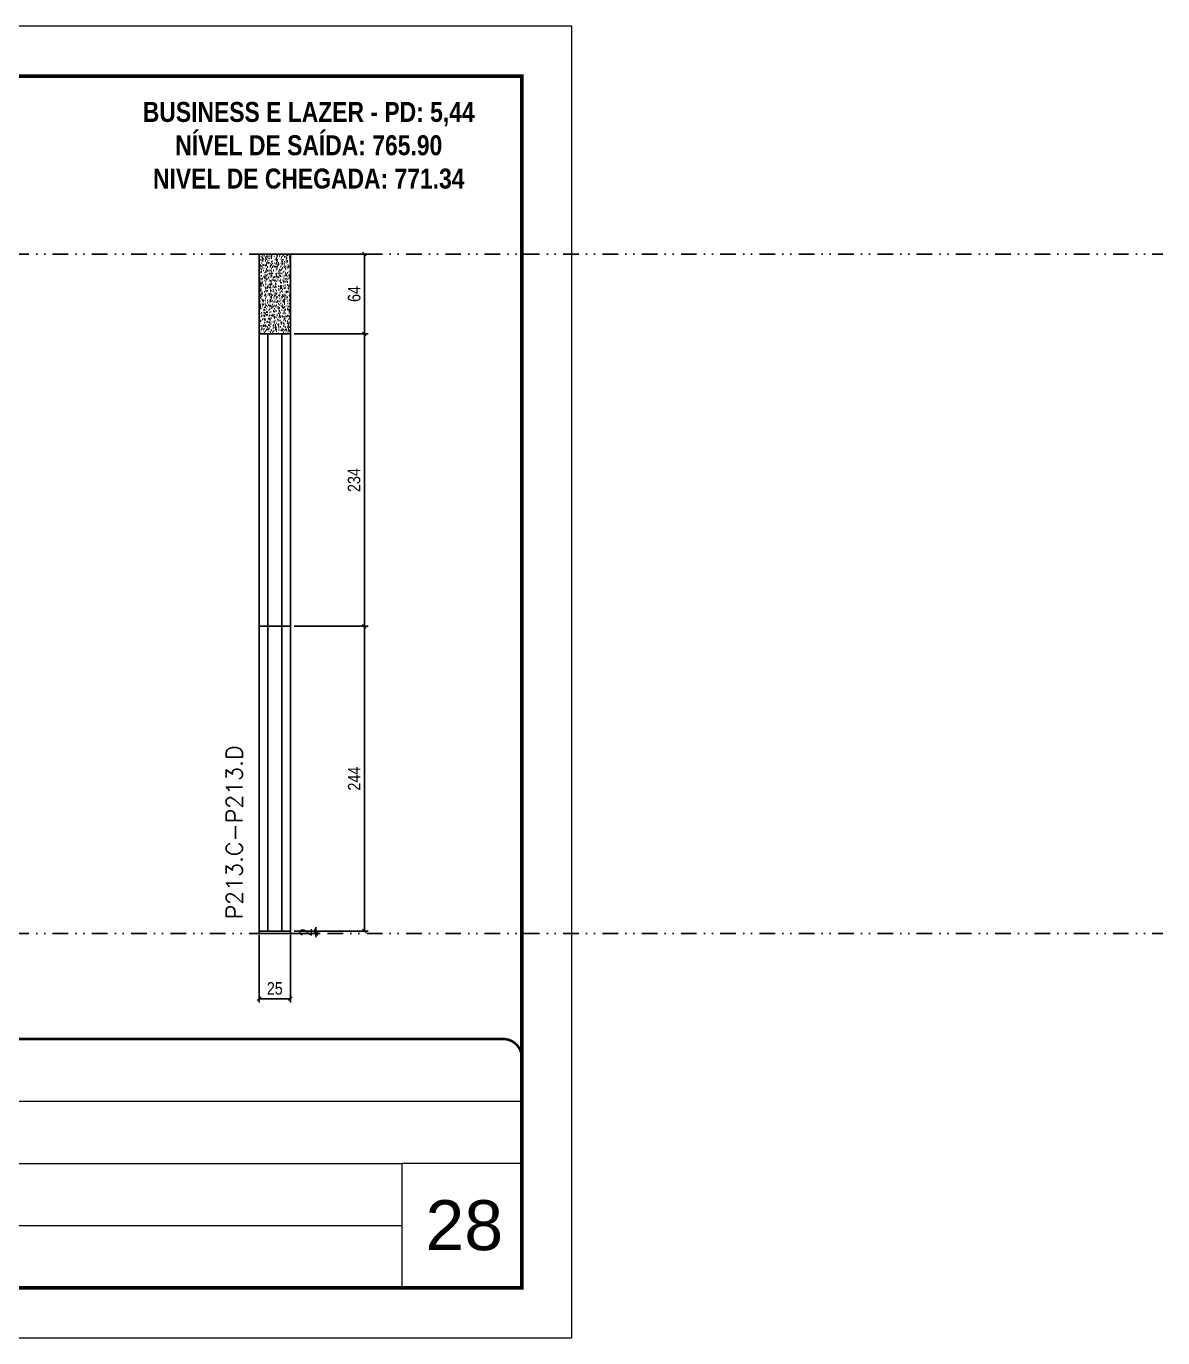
# Model space of a CAD drawing. Extents: x 13379 to 23315, y 867 to 16997.
# Drawn here: x 20203 to 21113, y 8907 to 9957 of the extents above; entities that cross this region are included whole.
import ezdxf

# ---------------------------------------------------------------- set-up
doc = ezdxf.new("R2010")
doc.units = 0
for name, pattern in [('CONTINUO', [0]), ('DASHED', [0.75, 0.5, -0.25]), ('DIVIDE2', [0.625, 0.25, -0.125, 0, -0.125, 0, -0.125])]:
    doc.linetypes.add(name, pattern=pattern)
for name, color, linetype, lineweight in [('CARIMBO', 255, 'Continuous', 9), ('Folhas', 255, 'Continuous', 9), ('SARRAFO DE PRESSAO', 251, 'DASHED', 9), ('Texto Seção', 7, 'Continuous', 15)]:
    doc.layers.add(name, color=color, linetype=linetype, lineweight=lineweight)
for name, color, linetype in [('COTA', 241, 'Continuous'), ('NOMENCLATURA', 7, 'Continuous'), ('Nível', 160, 'Continuous'), ('Painéis', 200, 'Continuous'), ('SARR_2.2x7', 40, 'Continuous')]:
    doc.layers.add(name, color=color, linetype=linetype)
doc.styles.add('ARIAL', font='arial.ttf')
doc.styles.add('COTA TECNICA', font='techl___.ttf', dxfattribs={"height": 10})
doc.styles.add('COTA TECNICA-50', font='techl___.ttf', dxfattribs={"height": 10})
doc.styles.add('REGUA-120', font='ROMANS.shx', dxfattribs={"height": 15})
doc.styles.add('ROMANC', font='techb___.ttf', dxfattribs={"height": 2.5})
doc.styles.add('Tecnologia', font='')
doc.styles.get('Tecnologia').set_extended_font_data('Forgotten Futurist')
doc.dimstyles.new('COTA PAINEL-50', dxfattribs={"dimtxt": 10, "dimasz": 3, "dimexe": 3, "dimexo": 3, "dimgap": 3, "dimtad": 1, "dimdec": 1, "dimzin": 12, "dimdsep": 46, "dimtxsty": 'COTA TECNICA-50', "dimblk1": 'OBLIQUE', "dimblk2": 'OBLIQUE', "dimsah": 1, "dimcen": 0.9, "dimclrd": 4, "dimclre": 4, "dimclrt": 240, "dimadec": 1, "dimazin": 3, "dimtfac": 1, "dimtdec": 1, "dimtmove": 0, "dimatfit": 3, "dimfxl": 1, "dimtolj": 1, "dimtzin": 12, "dimarcsym": 0})
doc.dimstyles.new('PAINEL', dxfattribs={"dimtxt": 10, "dimasz": 3, "dimexe": 3, "dimexo": 3, "dimgap": 3, "dimtad": 1, "dimdec": 1, "dimzin": 12, "dimdsep": 46, "dimtxsty": 'COTA TECNICA', "dimblk1": 'OBLIQUE', "dimblk2": 'OBLIQUE', "dimsah": 1, "dimcen": 0.9, "dimclrd": 4, "dimclre": 4, "dimclrt": 240, "dimadec": 1, "dimazin": 3, "dimtfac": 1, "dimtdec": 1, "dimtmove": 0, "dimatfit": 3, "dimfxl": 1, "dimtolj": 1, "dimtzin": 12, "dimarcsym": 0})

# ---------------------------------------------------------------- blocks, each defined once
blk = doc.blocks.new('9999999999')
at = {"color": 30, "linetype": 'CONTINUO'}
for p, q in [((98564.6, 34230.2), (98564.6, 34429.4)), ((98564.6, 34379.6), (99584, 34379.6)), ((98564.6, 34329.8), (99488, 34329.8)), ((99584, 34329.8), (99488, 34329.8)), ((99488, 34329.8), (99488, 34230.2)), ((98564.6, 34280), (99488, 34280))]:
    blk.add_line(p, q, dxfattribs=at)
at = {"color": 30, "linetype": 'CONTINUO', "const_width": 2}
blk.add_lwpolyline([(99584, 34230.2), (99584, 34414.4, 0.414214), (99569, 34429.4), (98229, 34429.4, 0.414214), (98214, 34414.4), (98214, 34245.2, 0.414214), (98229, 34230.2), (99584, 34230.2)], format="xyb", dxfattribs=at)
at = {"layer": 'Folhas'}
blk.add_lwpolyline([(98139, 34190.2), (99624, 34190.2), (99624, 35240.2), (98139, 35240.2)], close=True, dxfattribs=at)
at = {"layer": 'Folhas', "color": 30, "const_width": 3}
blk.add_lwpolyline([(98214, 34230.2), (99584, 34230.2), (99584, 35200.2), (98214, 35200.2)], close=True, dxfattribs=at)
at = {"color": 7, "linetype": 'Continuous', "ltscale": 5, "style": 'ARIAL'}
for s, height, p in [('SCHWARTZ', 15.48, (98837.7, 34393.1)), ('GWT', 15.48, (98837.7, 34343.3)), ('BUSINESS CENTER E LAZER', 15.483, (98837.7, 34293.5)), ('NOVA SISTEMAS CONSTRUTIVOS', 11.059, (98263.2, 34267.2)), ('PILARES', 15.48, (98837.7, 34243.7))]:
    blk.add_text(s, height=height, dxfattribs=at).set_placement(p)
at = {"layer": 'Folhas', "color": 7, "style": 'Tecnologia', "width": 1.5}
for s, p in [('CLIENTE:', (98573.7, 34397.2)), ('OBRA:', (98573.7, 34347.3)), ('PAVIMENTO:', (98573.7, 34297.5)), ('PROJETO:', (98573.7, 34247.7))]:
    blk.add_text(s, height=14, dxfattribs=at).set_placement(p)
blk = doc.blocks.new('_Oblique')
at = {"color": 0, "linetype": 'ByBlock', "lineweight": -2}
blk.add_line((-0.5, -0.5), (0.5, 0.5), dxfattribs=at)
blk = doc.blocks.new('*D929')
at = {"layer": 'COTA', "color": 4, "lineweight": -2, "transparency": 16777216}
for p, q in [((20417.2, 9774.7), (20476.4, 9774.7)), ((20473.4, 9710.7), (20473.4, 9774.7)), ((20417.2, 9710.7), (20476.4, 9710.7))]:
    blk.add_line(p, q, dxfattribs=at)
at = {"layer": 'Defpoints', "color": 0, "transparency": 16777216}
for p in [(20414.2, 9774.7), (20473.4, 9774.7), (20414.2, 9710.7)]:
    blk.add_point(p, dxfattribs=at)
at = {"layer": 'COTA', "color": 4, "lineweight": -2, "transparency": 16777216, "xscale": 3, "yscale": 3, "zscale": 3}
for p, rotation in [((20473.4, 9774.7), 90), ((20473.4, 9710.7), 270)]:
    blk.add_blockref('_Oblique', p, dxfattribs=dict(at, rotation=rotation))
at = {"layer": 'COTA', "color": 240, "transparency": 16777216, "insert": (20465.3, 9742.7), "char_height": 10, "attachment_point": 5, "rotation": 90, "style": 'COTA TECNICA'}
blk.add_mtext('\\A1;64', dxfattribs=at)
blk = doc.blocks.new('*D930')
at = {"layer": 'COTA', "color": 4, "lineweight": -2, "transparency": 16777216}
for p, q in [((20389.2, 9229.7), (20389.2, 9175.5)), ((20414.2, 9229.7), (20414.2, 9175.5)), ((20389.2, 9178.5), (20414.2, 9178.5))]:
    blk.add_line(p, q, dxfattribs=at)
at = {"layer": 'Defpoints', "color": 0, "transparency": 16777216}
for p in [(20389.2, 9232.7), (20414.2, 9232.7), (20414.2, 9178.5)]:
    blk.add_point(p, dxfattribs=at)
at = {"layer": 'COTA', "color": 4, "lineweight": -2, "transparency": 16777216, "xscale": 3, "yscale": 3, "zscale": 3, "rotation": 180}
blk.add_blockref('_Oblique', (20389.2, 9178.5), dxfattribs=at)
at = {"layer": 'COTA', "color": 4, "lineweight": -2, "transparency": 16777216, "xscale": 3, "yscale": 3, "zscale": 3}
blk.add_blockref('_Oblique', (20414.2, 9178.5), dxfattribs=at)
at = {"layer": 'COTA', "color": 240, "transparency": 16777216, "insert": (20401.7, 9186.7), "char_height": 10, "attachment_point": 5, "style": 'COTA TECNICA'}
blk.add_mtext('\\A1;25', dxfattribs=at)
blk = doc.blocks.new('*D931')
at = {"layer": 'COTA', "color": 4, "lineweight": -2, "transparency": 16777216}
for p, q in [((20417.2, 9476.7), (20476.4, 9476.7)), ((20473.4, 9232.7), (20473.4, 9476.7)), ((20417.2, 9232.7), (20476.4, 9232.7))]:
    blk.add_line(p, q, dxfattribs=at)
at = {"layer": 'Defpoints', "color": 0, "transparency": 16777216}
for p in [(20414.2, 9476.7), (20473.4, 9476.7), (20414.2, 9232.7)]:
    blk.add_point(p, dxfattribs=at)
at = {"layer": 'COTA', "color": 4, "lineweight": -2, "transparency": 16777216, "xscale": 3, "yscale": 3, "zscale": 3}
for p, rotation in [((20473.4, 9476.7), 90), ((20473.4, 9232.7), 270)]:
    blk.add_blockref('_Oblique', p, dxfattribs=dict(at, rotation=rotation))
at = {"layer": 'COTA', "color": 240, "transparency": 16777216, "insert": (20465.3, 9354.7), "char_height": 10, "attachment_point": 5, "rotation": 90, "style": 'COTA TECNICA'}
blk.add_mtext('\\A1;244', dxfattribs=at)
blk = doc.blocks.new('*D932')
at = {"layer": 'COTA', "color": 4, "lineweight": -2, "transparency": 16777216}
for p, q in [((20417.2, 9232.7), (20437.6, 9232.7)), ((20417.2, 9230.7), (20437.6, 9230.7)), ((20434.6, 9232.7), (20434.6, 9235.7)), ((20434.6, 9230.7), (20434.6, 9232.7)), ((20434.6, 9230.7), (20434.6, 9227.7))]:
    blk.add_line(p, q, dxfattribs=at)
at = {"layer": 'Defpoints', "color": 0, "transparency": 16777216}
for p in [(20414.2, 9232.7), (20414.2, 9230.7), (20434.6, 9232.7)]:
    blk.add_point(p, dxfattribs=at)
at = {"layer": 'COTA', "color": 4, "lineweight": -2, "transparency": 16777216, "xscale": 3, "yscale": 3, "zscale": 3}
for p, rotation in [((20434.6, 9232.7), 270), ((20434.6, 9230.7), 90)]:
    blk.add_blockref('_Oblique', p, dxfattribs=dict(at, rotation=rotation))
at = {"layer": 'COTA', "color": 240, "transparency": 16777216, "insert": (20426.6, 9231.7), "char_height": 10, "attachment_point": 5, "rotation": 90, "style": 'COTA TECNICA-50'}
blk.add_mtext('\\A1;2', dxfattribs=at)
blk = doc.blocks.new('*D960')
at = {"layer": 'COTA', "color": 4, "lineweight": -2, "transparency": 16777216}
for p, q in [((20417.2, 9710.7), (20476.4, 9710.7)), ((20473.4, 9476.7), (20473.4, 9710.7)), ((20417.2, 9476.7), (20476.4, 9476.7))]:
    blk.add_line(p, q, dxfattribs=at)
at = {"layer": 'Defpoints', "color": 0, "transparency": 16777216}
for p in [(20414.2, 9710.7), (20473.4, 9710.7), (20414.2, 9476.7)]:
    blk.add_point(p, dxfattribs=at)
at = {"layer": 'COTA', "color": 4, "lineweight": -2, "transparency": 16777216, "xscale": 3, "yscale": 3, "zscale": 3}
for p, rotation in [((20473.4, 9710.7), 90), ((20473.4, 9476.7), 270)]:
    blk.add_blockref('_Oblique', p, dxfattribs=dict(at, rotation=rotation))
at = {"layer": 'COTA', "color": 240, "transparency": 16777216, "insert": (20465.2, 9593.7), "char_height": 10, "attachment_point": 5, "rotation": 90, "style": 'COTA TECNICA'}
blk.add_mtext('\\A1;234', dxfattribs=at)

msp = doc.modelspace()

# ---------------------------------------------------------------- hatches: boundary and pattern name
at = {"layer": 'COTA', "linetype": 'ByBlock'}
h = msp.add_hatch(dxfattribs=at)
h.set_pattern_fill('AR-CONC', color=256, scale=0.03)
h.set_pattern_definition([(50, (-111248.132, -23999.9937), (5.46554007, -0.47817257), [0.5715, -6.2865]), (355, (-111248.132, -23999.994), (-1.05730264, 5.73170536), [0.4572, -5.02921753]), (100.4514447, (-111247.6766, -24000.0336), (4.40823741, 5.25353256), [0.48570026, -5.34270734]), (46.1842, (-111248.132, -23998.47), (8.13237123, -1.26126984), [0.85725, -9.42975]), (96.6355576, (-111247.4544, -23998.575), (7.122124, 7.42278374), [0.7285507, -8.01406824]), (351.184151, (-111248.132, -23998.47), (7.122124, 7.42278374), [0.685799, -7.54379196]), (21, (-111247.37, -23998.8507), (4.54843174, -3.06795595), [0.5715, -6.2865]), (326, (-111247.37, -23998.851), (1.85406085, 5.52563898), [0.4572, -5.0292]), (71.451445, (-111246.991, -23999.1064), (6.40249258, 2.45768307), [0.48570026, -5.34269813]), (37.5, (-111248.1321, -23999.9937), (0.092658098, 2.536651166), [0, -4.96824, 0, -5.1054, 0, -5.04825]), (7.5, (-111248.132, -23999.9937), (2.004589875, 3.005417245), [0, -2.91084, 0, -4.85394, 0, -1.92405]), (327.5, (-111249.8314, -23999.9937), (4.067717855, -0.17186232), [0, -1.905, 0, -5.9436, 0, -7.8867]), (317.5, (-111250.5934, -23999.9937), (4.44387544, 0.76279473), [0, -2.4765, 0, -3.94716, 0, -5.6007])])
h.paths.add_polyline_path([(20414.24, 9710.72), (20414.24, 9774.72), (20389.24, 9774.72), (20389.24, 9710.72)])

# ---------------------------------------------------------------- linework, layer by layer
msp.add_lwpolyline([(20389.24, 9710.72), (20414.24, 9710.72), (20414.24, 9774.72), (20389.24, 9774.72)], close=True, dxfattribs=at)
at = {"layer": 'Nível', "color": 4, "linetype": 'DIVIDE2', "ltscale": 50}
for p, q in [((19154.5, 9774.72), (21112.79, 9774.72)), ((19154.5, 9230.72), (21112.79, 9230.72))]:
    msp.add_line(p, q, dxfattribs=at)
at = {"layer": 'Painéis'}
for points in [[(20389.24, 9476.72), (20414.24, 9476.72), (20414.24, 9710.72), (20389.24, 9710.72)], [(20389.24, 9232.72), (20414.24, 9232.72), (20414.24, 9476.72), (20389.24, 9476.72)], [(20389.24, 9232.72), (20414.24, 9232.72), (20414.24, 9230.72), (20389.24, 9230.72)]]:
    msp.add_lwpolyline(points, close=True, dxfattribs=at)
at = {"layer": 'SARR_2.2x7'}
for p, q in [((20396.24, 9476.72), (20396.24, 9710.72)), ((20407.24, 9476.72), (20407.24, 9710.72)), ((20396.24, 9476.72), (20396.24, 9232.72)), ((20407.24, 9476.72), (20407.24, 9232.72))]:
    msp.add_line(p, q, dxfattribs=at)

# ---------------------------------------------------------------- block references
at = {"layer": 'SARRAFO DE PRESSAO', "color": 6, "linetype": 'ByBlock'}
msp.add_blockref('9999999999', (-78984.48, -25283.14), dxfattribs=at)

# ---------------------------------------------------------------- texts
at = {"layer": 'CARIMBO', "style": 'ARIAL'}
msp.add_text('28', height=40, dxfattribs=at).set_placement((20522.36, 8977.21))
at = {"layer": 'NOMENCLATURA', "color": 2, "insert": (20428.88, 9923.13), "char_height": 16, "attachment_point": 2, "style": 'ROMANC'}
msp.add_mtext_dynamic_manual_height_columns('\\PBUSINESS E LAZER - PD: 5,44\\PNÍVEL DE SAÍDA: 765.90\\PNIVEL DE CHEGADA: 771.34', width=376.0554, gutter_width=1, heights=[0], dxfattribs=at)
at = {"layer": 'Texto Seção', "insert": (20375.76, 9241.97), "char_height": 13, "width": 285.3299, "attachment_point": 7, "rotation": 90, "style": 'REGUA-120'}
msp.add_mtext('P213.C-P213.D', dxfattribs=at)

# ---------------------------------------------------------------- dimensions: what is measured, and where the dimension line sits
at = {"layer": 'COTA'}
for base, p1, p2, picture, middle in [((20473.42, 9774.72), (20414.24, 9710.72), (20414.24, 9774.72), '*D929', (20465.32, 9742.72)), ((20473.42, 9476.72), (20414.24, 9232.72), (20414.24, 9476.72), '*D931', (20465.34, 9354.72))]:
    dim = msp.add_linear_dim(base=base, p1=p1, p2=p2, angle=90, dimstyle='PAINEL', override={"dimarcsym": 2}, dxfattribs=at)
    dim.commit()
    dim.dimension.update_dxf_attribs({"geometry": picture, "text_midpoint": middle})
dim = msp.add_linear_dim(base=(20473.42, 9710.72), p1=(20414.24, 9476.72), p2=(20414.24, 9710.72), angle=90, dimstyle='PAINEL', dxfattribs=at)
dim.commit()
dim.dimension.update_dxf_attribs({"geometry": '*D960', "text_midpoint": (20465.2, 9593.72)})
dim = msp.add_linear_dim(base=(20414.24, 9178.54), p1=(20389.24, 9232.72), p2=(20414.24, 9232.72), dimstyle='PAINEL', override={"dimarcsym": 2}, dxfattribs=at)
dim.commit()
dim.dimension.update_dxf_attribs({"geometry": '*D930', "text_midpoint": (20401.74, 9186.65)})
dim = msp.add_linear_dim(base=(20434.58, 9232.72), p1=(20414.24, 9230.72), p2=(20414.24, 9232.72), angle=90, dimstyle='COTA PAINEL-50', dxfattribs=at)
dim.commit()
dim.dimension.update_dxf_attribs({"geometry": '*D932', "text_midpoint": (20434.58, 9231.72), "dimtype": 160})

doc.saveas('drawing.dxf')
